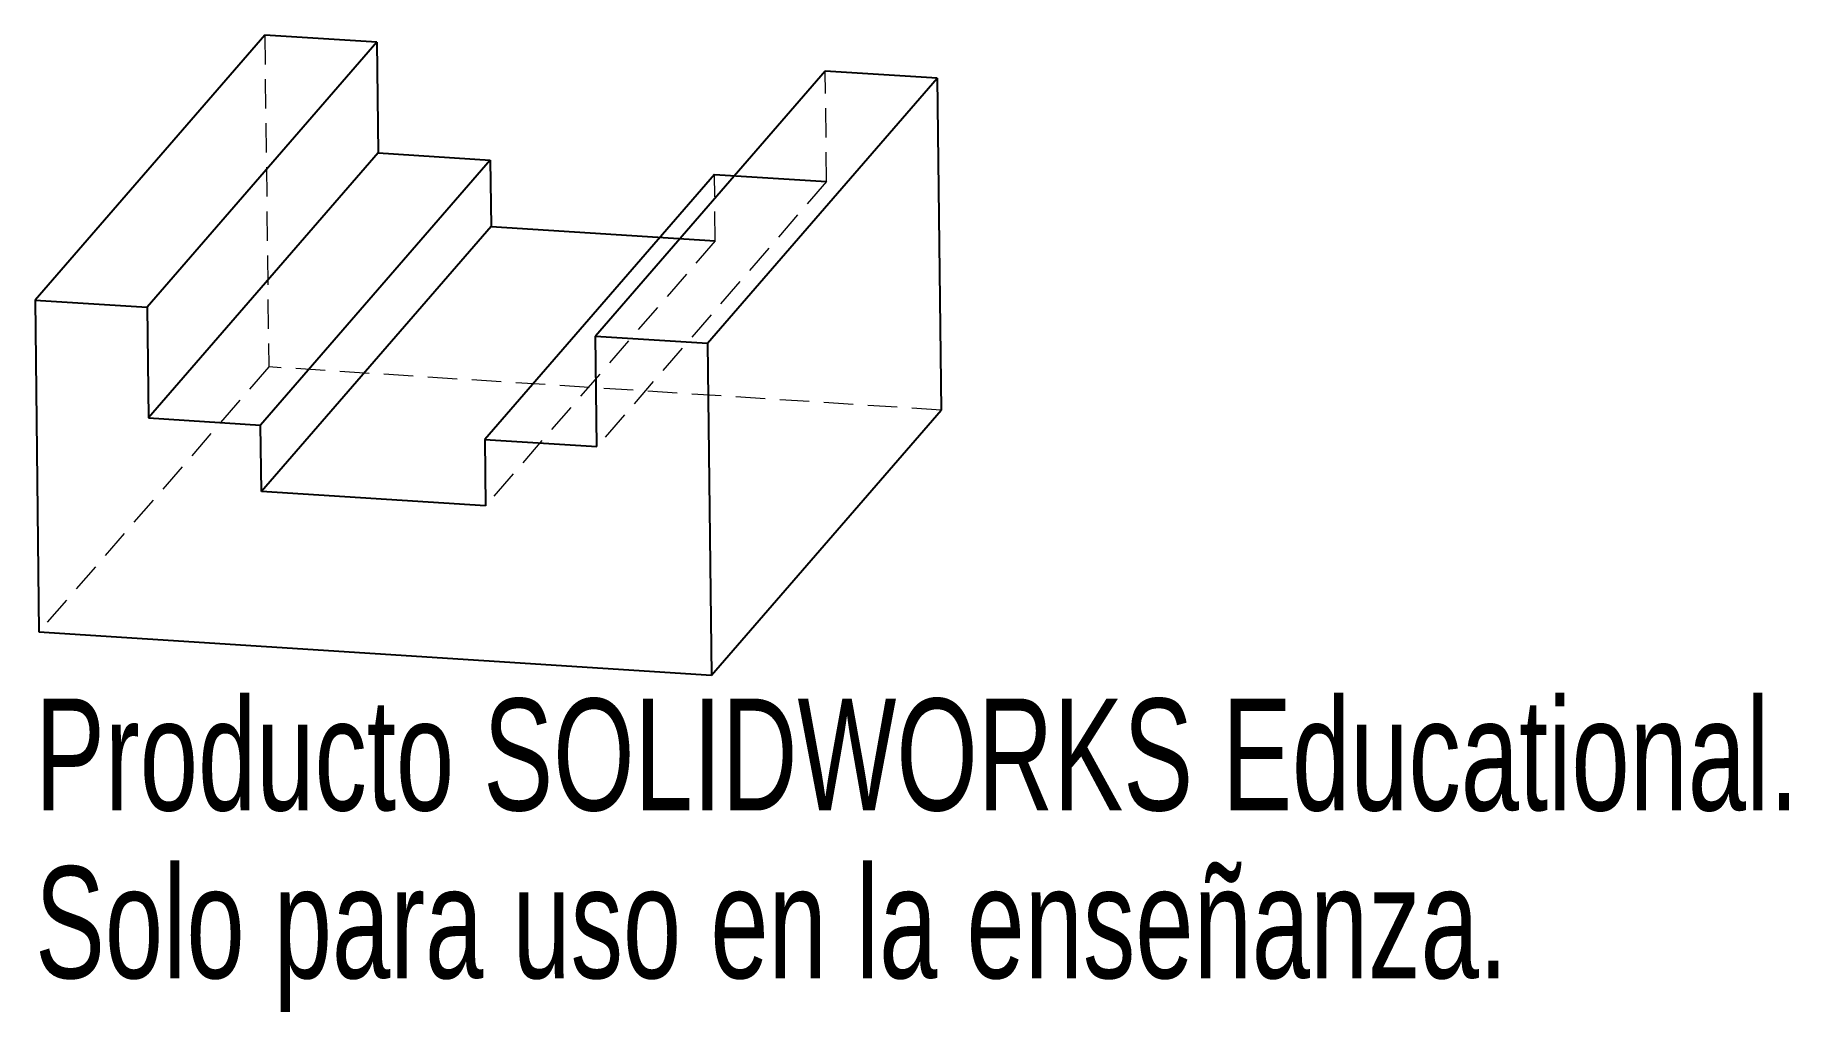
# Model space of a CAD drawing. Header units: millimetres. Extents: x -19.7 to 56.1, y -21.2 to 21.
import ezdxf

# ---------------------------------------------------------------- set-up
doc = ezdxf.new("R2010")
doc.units = ezdxf.units.MM
doc.linetypes.add('HIDDEN', pattern=[1.905, 1.27, -0.635])
doc.styles.add('SLDTEXTSTYLE0', font='TXT', dxfattribs={"width": 0.7})

msp = doc.modelspace()

# ---------------------------------------------------------------- linework, layer by layer
at = {"color": 7, "linetype": 'Continuous', "lineweight": 25}
for p, q in [((-9.736, 21.001), (-19.662, 9.549)), ((-4.892, 20.69), (-14.819, 9.238)), ((-4.892, 20.69), (-9.736, 21.001)), ((-4.892, 20.69), (-4.836, 15.909)), ((14.481, 19.445), (4.554, 7.994)), ((9.398, 7.683), (19.324, 19.134)), ((19.324, 19.134), (14.481, 19.445)), ((19.324, 19.134), (19.493, 4.792)), ((-4.836, 15.909), (-14.762, 4.458)), ((0.007, 15.598), (-9.919, 4.147)), ((-4.836, 15.909), (0.007, 15.598)), ((0.007, 15.598), (0.041, 12.73)), ((9.694, 14.976), (-0.233, 3.524)), ((9.694, 14.976), (14.537, 14.665)), ((0.041, 12.73), (-9.885, 1.278)), ((0.041, 12.73), (9.728, 12.107)), ((-19.662, 9.549), (-19.493, -4.792)), ((-19.662, 9.549), (-14.819, 9.238)), ((-14.819, 9.238), (-14.762, 4.458)), ((4.611, 3.213), (4.554, 7.994)), ((4.554, 7.994), (9.398, 7.683)), ((9.398, 7.683), (9.567, -6.659)), ((9.567, -6.659), (19.493, 4.792)), ((-14.762, 4.458), (-9.919, 4.147)), ((-9.885, 1.278), (-9.919, 4.147)), ((-0.233, 3.524), (-0.199, 0.656)), ((-0.233, 3.524), (4.611, 3.213)), ((-0.199, 0.656), (-9.885, 1.278)), ((-19.493, -4.792), (9.567, -6.659))]:
    msp.add_line(p, q, dxfattribs=at)
at = {"color": 7, "linetype": 'HIDDEN', "lineweight": 18}
for p, q in [((-9.736, 21.001), (-9.567, 6.659)), ((14.537, 14.665), (14.481, 19.445)), ((14.537, 14.665), (4.611, 3.213)), ((9.728, 12.107), (9.694, 14.976)), ((9.728, 12.107), (-0.199, 0.656)), ((-9.567, 6.659), (-19.493, -4.792)), ((19.493, 4.792), (-9.567, 6.659))]:
    msp.add_line(p, q, dxfattribs=at)

# ---------------------------------------------------------------- texts
at = {"color": 7, "linetype": 'Continuous', "char_height": 4.83362, "attachment_point": 1, "style": 'SLDTEXTSTYLE0'}
for s, insert in [('Producto SOLIDWORKS Educational.', (-19.662, -7.678)), ('Solo para uso en la enseñanza.', (-19.662, -14.929))]:
    msp.add_mtext(s, dxfattribs=dict(at, insert=insert))

doc.saveas('drawing.dxf')
